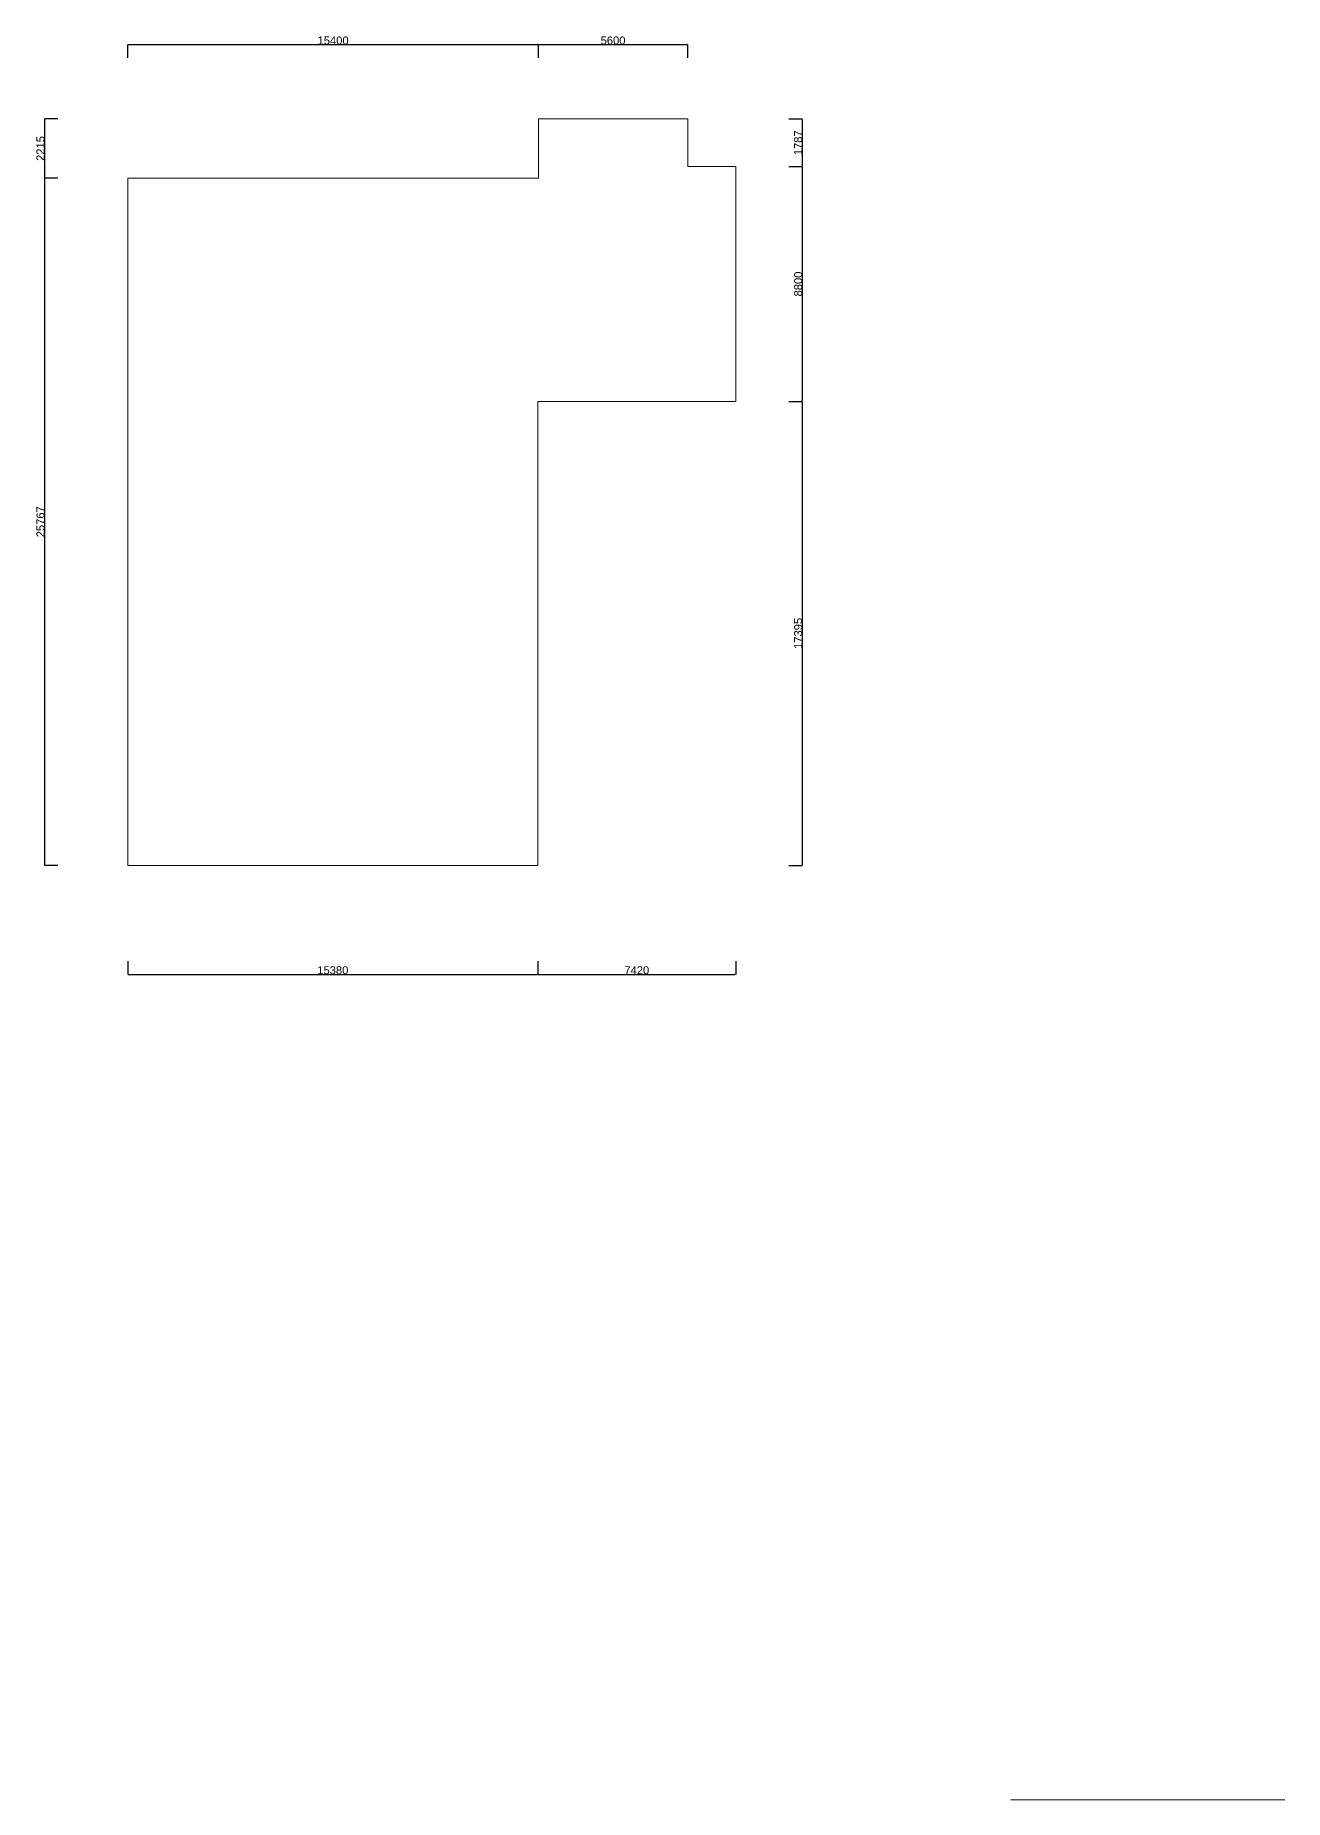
# Model space of a CAD drawing. Header units: millimetres. Extents: x 0 to 1313252738, y -131 to 560100888.
# Drawn here: x 1312559855 to 1312606714, y 559924231 to 559990367 of the extents above; entities that cross this region are included whole.
import ezdxf

# ---------------------------------------------------------------- set-up
doc = ezdxf.new("R2010")
doc.units = ezdxf.units.MM
doc.layers.get('0').update_dxf_attribs({"lineweight": 0})
doc.layers.add('015連窓', color=7, linetype='Continuous', lineweight=0)
doc.styles.add('onnjuku', font='arial.ttf')
doc.dimstyles.new('onnjuku', dxfattribs={"dimtxt": 100, "dimasz": 30, "dimexe": 1.25, "dimexo": 0.625, "dimtad": 1, "dimdec": 0, "dimtxsty": 'onnjuku', "dimblk": 'DOT', "dimcen": 2.5, "dimadec": 0, "dimazin": 0, "dimtfac": 1, "dimtdec": 0, "dimtmove": 0, "dimatfit": 3, "dimfxl": 500, "dimfxlon": 1, "dimarcsym": 0})

# ---------------------------------------------------------------- blocks, each defined once
blk = doc.blocks.new('_Dot')
at = {"color": 0, "linetype": 'ByBlock', "lineweight": -2}
blk.add_line((-0.5, 0), (-1, 0), dxfattribs=at)
at = {"color": 0, "linetype": 'ByBlock', "const_width": 0.5}
blk.add_lwpolyline([(-0.25, 0, 1), (0.25, 0, 1)], format="xyb", close=True, dxfattribs=at)
blk = doc.blocks.new('*D54')
at = {"color": 0, "lineweight": -2, "transparency": 16777216}
for p, q in [((1312560706, 559985016), (1312560204, 559985016)), ((1312560206, 559984986), (1312560206, 559959279)), ((1312560706, 559959249), (1312560204, 559959249))]:
    blk.add_line(p, q, dxfattribs=at)
at = {"layer": 'Defpoints', "color": 0, "transparency": 16777216}
for p in [(1312563324, 559985016), (1312560206, 559959249), (1312563324, 559959249)]:
    blk.add_point(p, dxfattribs=at)
at = {"color": 0, "lineweight": -2, "transparency": 16777216, "xscale": 30, "yscale": 30, "zscale": 30}
for p, rotation in [((1312560206, 559985016), 90), ((1312560206, 559959249), 270)]:
    blk.add_blockref('_Dot', p, dxfattribs=dict(at, rotation=rotation))
at = {"color": 0, "transparency": 16777216, "insert": (1312560052, 559972133), "char_height": 300, "attachment_point": 5, "rotation": 90, "style": 'onnjuku'}
blk.add_mtext('25767', dxfattribs=at)
blk = doc.blocks.new('*D55')
at = {"color": 0, "lineweight": -2, "transparency": 16777216}
for p, q in [((1312563324, 559989517), (1312563324, 559990018)), ((1312563354, 559990017), (1312578694, 559990017)), ((1312578724, 559989517), (1312578724, 559990018))]:
    blk.add_line(p, q, dxfattribs=at)
at = {"layer": 'Defpoints', "color": 0, "transparency": 16777216}
for p in [(1312578724, 559990017), (1312563324, 559985016), (1312578724, 559985016)]:
    blk.add_point(p, dxfattribs=at)
at = {"color": 0, "lineweight": -2, "transparency": 16777216, "xscale": 30, "yscale": 30, "zscale": 30, "rotation": 180}
blk.add_blockref('_Dot', (1312563324, 559990017), dxfattribs=at)
at = {"color": 0, "lineweight": -2, "transparency": 16777216, "xscale": 30, "yscale": 30, "zscale": 30}
blk.add_blockref('_Dot', (1312578724, 559990017), dxfattribs=at)
at = {"color": 0, "transparency": 16777216, "insert": (1312571024, 559990171), "char_height": 300, "attachment_point": 5, "style": 'onnjuku'}
blk.add_mtext('15400', dxfattribs=at)
blk = doc.blocks.new('*D56')
at = {"color": 0, "lineweight": -2, "transparency": 16777216}
for p, q in [((1312578724, 559989517), (1312578724, 559990018)), ((1312578754, 559990017), (1312584294, 559990017)), ((1312584324, 559989517), (1312584324, 559990018))]:
    blk.add_line(p, q, dxfattribs=at)
at = {"layer": 'Defpoints', "color": 0, "transparency": 16777216}
for p in [(1312584324, 559990017), (1312584324, 559987231), (1312578724, 559985016)]:
    blk.add_point(p, dxfattribs=at)
at = {"color": 0, "lineweight": -2, "transparency": 16777216, "xscale": 30, "yscale": 30, "zscale": 30, "rotation": 180}
blk.add_blockref('_Dot', (1312578724, 559990017), dxfattribs=at)
at = {"color": 0, "lineweight": -2, "transparency": 16777216, "xscale": 30, "yscale": 30, "zscale": 30}
blk.add_blockref('_Dot', (1312584324, 559990017), dxfattribs=at)
at = {"color": 0, "transparency": 16777216, "insert": (1312581524, 559990171), "char_height": 300, "attachment_point": 5, "style": 'onnjuku'}
blk.add_mtext('5600', dxfattribs=at)
blk = doc.blocks.new('*D57')
at = {"color": 0, "lineweight": -2, "transparency": 16777216}
for p, q in [((1312560706, 559987231), (1312560204, 559987231)), ((1312560206, 559987201), (1312560206, 559985046)), ((1312560706, 559985016), (1312560204, 559985016))]:
    blk.add_line(p, q, dxfattribs=at)
at = {"layer": 'Defpoints', "color": 0, "transparency": 16777216}
for p in [(1312578724, 559987231), (1312560206, 559985016), (1312578724, 559985016)]:
    blk.add_point(p, dxfattribs=at)
at = {"color": 0, "lineweight": -2, "transparency": 16777216, "xscale": 30, "yscale": 30, "zscale": 30}
for p, rotation in [((1312560206, 559987231), 90), ((1312560206, 559985016), 270)]:
    blk.add_blockref('_Dot', p, dxfattribs=dict(at, rotation=rotation))
at = {"color": 0, "transparency": 16777216, "insert": (1312560052, 559986124), "char_height": 300, "attachment_point": 5, "rotation": 90, "style": 'onnjuku'}
blk.add_mtext('2215', dxfattribs=at)
blk = doc.blocks.new('*D58')
at = {"color": 0, "lineweight": -2, "transparency": 16777216}
for p, q in [((1312588120, 559987231), (1312588621, 559987231)), ((1312588620, 559987201), (1312588620, 559985474)), ((1312588120, 559985444), (1312588621, 559985444))]:
    blk.add_line(p, q, dxfattribs=at)
at = {"layer": 'Defpoints', "color": 0, "transparency": 16777216}
for p in [(1312584324, 559987231), (1312584324, 559985444), (1312588620, 559985444)]:
    blk.add_point(p, dxfattribs=at)
at = {"color": 0, "lineweight": -2, "transparency": 16777216, "xscale": 30, "yscale": 30, "zscale": 30}
for p, rotation in [((1312588620, 559987231), 90), ((1312588620, 559985444), 270)]:
    blk.add_blockref('_Dot', p, dxfattribs=dict(at, rotation=rotation))
at = {"color": 0, "transparency": 16777216, "insert": (1312588466, 559986338), "char_height": 300, "attachment_point": 5, "rotation": 90, "style": 'onnjuku'}
blk.add_mtext('1787', dxfattribs=at)
blk = doc.blocks.new('*D59')
at = {"color": 0, "lineweight": -2, "transparency": 16777216}
for p, q in [((1312588120, 559985444), (1312588621, 559985444)), ((1312588620, 559985414), (1312588620, 559976674)), ((1312588120, 559976644), (1312588621, 559976644))]:
    blk.add_line(p, q, dxfattribs=at)
at = {"layer": 'Defpoints', "color": 0, "transparency": 16777216}
for p in [(1312584324, 559985444), (1312586124, 559976644), (1312588620, 559976644)]:
    blk.add_point(p, dxfattribs=at)
at = {"color": 0, "lineweight": -2, "transparency": 16777216, "xscale": 30, "yscale": 30, "zscale": 30}
for p, rotation in [((1312588620, 559985444), 90), ((1312588620, 559976644), 270)]:
    blk.add_blockref('_Dot', p, dxfattribs=dict(at, rotation=rotation))
at = {"color": 0, "transparency": 16777216, "insert": (1312588466, 559981044), "char_height": 300, "attachment_point": 5, "rotation": 90, "style": 'onnjuku'}
blk.add_mtext('8800', dxfattribs=at)
blk = doc.blocks.new('*D60')
at = {"color": 0, "lineweight": -2, "transparency": 16777216}
for p, q in [((1312588120, 559976644), (1312588621, 559976644)), ((1312588620, 559976614), (1312588620, 559959279)), ((1312588120, 559959249), (1312588621, 559959249))]:
    blk.add_line(p, q, dxfattribs=at)
at = {"layer": 'Defpoints', "color": 0, "transparency": 16777216}
for p in [(1312586124, 559976644), (1312578704, 559959249), (1312588620, 559959249)]:
    blk.add_point(p, dxfattribs=at)
at = {"color": 0, "lineweight": -2, "transparency": 16777216, "xscale": 30, "yscale": 30, "zscale": 30}
for p, rotation in [((1312588620, 559976644), 90), ((1312588620, 559959249), 270)]:
    blk.add_blockref('_Dot', p, dxfattribs=dict(at, rotation=rotation))
at = {"color": 0, "transparency": 16777216, "insert": (1312588466, 559967947), "char_height": 300, "attachment_point": 5, "rotation": 90, "style": 'onnjuku'}
blk.add_mtext('17395', dxfattribs=at)
blk = doc.blocks.new('*D61')
at = {"color": 0, "lineweight": -2, "transparency": 16777216}
for p, q in [((1312563324, 559955666), (1312563324, 559955165)), ((1312563354, 559955166), (1312578674, 559955166)), ((1312578704, 559955666), (1312578704, 559955165))]:
    blk.add_line(p, q, dxfattribs=at)
at = {"layer": 'Defpoints', "color": 0, "transparency": 16777216}
for p in [(1312563324, 559959249), (1312578704, 559959249), (1312578704, 559955166)]:
    blk.add_point(p, dxfattribs=at)
at = {"color": 0, "lineweight": -2, "transparency": 16777216, "xscale": 30, "yscale": 30, "zscale": 30, "rotation": 180}
blk.add_blockref('_Dot', (1312563324, 559955166), dxfattribs=at)
at = {"color": 0, "lineweight": -2, "transparency": 16777216, "xscale": 30, "yscale": 30, "zscale": 30}
blk.add_blockref('_Dot', (1312578704, 559955166), dxfattribs=at)
at = {"color": 0, "transparency": 16777216, "insert": (1312571014, 559955320), "char_height": 300, "attachment_point": 5, "style": 'onnjuku'}
blk.add_mtext('15380', dxfattribs=at)
blk = doc.blocks.new('*D62')
at = {"color": 0, "lineweight": -2, "transparency": 16777216}
for p, q in [((1312578704, 559955666), (1312578704, 559955165)), ((1312578734, 559955166), (1312586094, 559955166)), ((1312586124, 559955666), (1312586124, 559955165))]:
    blk.add_line(p, q, dxfattribs=at)
at = {"layer": 'Defpoints', "color": 0, "transparency": 16777216}
for p in [(1312586124, 559976644), (1312578704, 559959249), (1312586124, 559955166)]:
    blk.add_point(p, dxfattribs=at)
at = {"color": 0, "lineweight": -2, "transparency": 16777216, "xscale": 30, "yscale": 30, "zscale": 30, "rotation": 180}
blk.add_blockref('_Dot', (1312578704, 559955166), dxfattribs=at)
at = {"color": 0, "lineweight": -2, "transparency": 16777216, "xscale": 30, "yscale": 30, "zscale": 30}
blk.add_blockref('_Dot', (1312586124, 559955166), dxfattribs=at)
at = {"color": 0, "transparency": 16777216, "insert": (1312582414, 559955320), "char_height": 300, "attachment_point": 5, "style": 'onnjuku'}
blk.add_mtext('7420', dxfattribs=at)

msp = doc.modelspace()

# ---------------------------------------------------------------- linework, layer by layer
for p, q in [((1312578724.458, 559985016.231), (1312578724.458, 559987231.231)), ((1312578724.458, 559987231.231), (1312584324.458, 559987231.231)), ((1312584324.458, 559987231.231), (1312584324.458, 559985444.231)), ((1312563324.458, 559985016.231), (1312578724.458, 559985016.231)), ((1312563324.458, 559985016.231), (1312563324.458, 559959249.231)), ((1312584324.458, 559985444.231), (1312586124.458, 559985444.231)), ((1312586124.458, 559985444.231), (1312586124.458, 559976644.231)), ((1312586124.458, 559976644.231), (1312578704.458, 559976644.231)), ((1312578704.458, 559976644.231), (1312578704.458, 559959249.231)), ((1312563324.458, 559959249.231), (1312578704.458, 559959249.231))]:
    msp.add_line(p, q)
at = {"layer": '015連窓'}
msp.add_line((1312596443.231, 559924230.52), (1312606713.967, 559924230.52), dxfattribs=at)

# ---------------------------------------------------------------- dimensions: what is measured, and where the dimension line sits
for base, p1, p2, picture, middle in [((1312578724.458, 559990016.817), (1312563324.458, 559985016.231), (1312578724.458, 559985016.231), '*D55', (1312571024.458, 559990170.614)), ((1312584324.458, 559990016.817), (1312578724.458, 559985016.231), (1312584324.458, 559987231.231), '*D56', (1312581524.458, 559990170.614)), ((1312586124.458, 559955166.29), (1312578704.458, 559959249.231), (1312586124.458, 559976644.231), '*D62', (1312582414.458, 559955320.087)), ((1312578704.458, 559955166.29), (1312563324.458, 559959249.231), (1312578704.458, 559959249.231), '*D61', (1312571014.458, 559955320.189))]:
    dim = msp.add_linear_dim(base=base, p1=p1, p2=p2, dimstyle='onnjuku', override={"dimtxt": 300})
    dim.commit()
    dim.dimension.update_dxf_attribs({"geometry": picture, "text_midpoint": middle})
for base, p1, p2, picture, middle in [((1312560205.523, 559985016.231), (1312578724.458, 559987231.231), (1312578724.458, 559985016.231), '*D57', (1312560051.726, 559986123.731)), ((1312588619.59, 559985444.231), (1312584324.458, 559987231.231), (1312584324.458, 559985444.231), '*D58', (1312588465.793, 559986337.731)), ((1312560205.523, 559959249.231), (1312563324.458, 559985016.231), (1312563324.458, 559959249.231), '*D54', (1312560051.726, 559972132.731)), ((1312588619.59, 559976644.231), (1312584324.458, 559985444.231), (1312586124.458, 559976644.231), '*D59', (1312588465.793, 559981044.231))]:
    dim = msp.add_linear_dim(base=base, p1=p1, p2=p2, angle=90, dimstyle='onnjuku', override={"dimtxt": 300})
    dim.commit()
    dim.dimension.update_dxf_attribs({"geometry": picture, "text_midpoint": middle})
at = {"color": 1}
dim = msp.add_linear_dim(base=(1312588619.59, 559959249.231), p1=(1312586124.458, 559976644.231), p2=(1312578704.458, 559959249.231), angle=90, dimstyle='onnjuku', override={"dimtxt": 300}, dxfattribs=at)
dim.commit()
dim.dimension.update_dxf_attribs({"geometry": '*D60', "text_midpoint": (1312588465.691, 559967946.731)})

doc.saveas('drawing.dxf')
